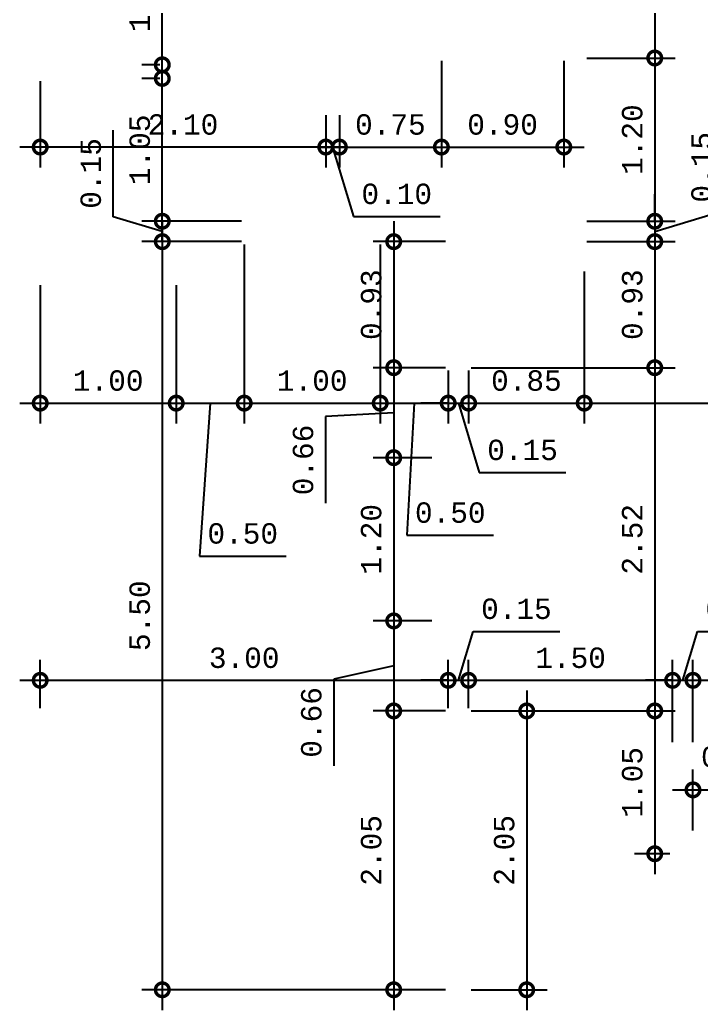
# Model space of a CAD drawing. Header units: inches. Extents: x -9 to 337, y -247 to 209.
# Drawn here: x 28.97 to 33.98, y 8.18 to 15.46 of the extents above; entities that cross this region are included whole.
import ezdxf

# ---------------------------------------------------------------- set-up
doc = ezdxf.new("R2010")
doc.units = ezdxf.units.IN
doc.header["$MEASUREMENT"] = 0
doc.header["$PDMODE"] = 34
doc.styles.add('MONOTXT4', font='monotxt4.shx')
doc.dimstyles.new('E100', dxfattribs={"dimtxt": 0.15, "dimasz": 0.2, "dimexe": 0.15, "dimexo": 0.02, "dimgap": 0.09, "dimtad": 1, "dimzin": 0, "dimdsep": 46, "dimtxsty": 'MONOTXT4', "dimblk": 'DOTSMALL', "dimcen": 0.01, "dimdle": 0.15, "dimclrd": 1, "dimclre": 1, "dimclrt": 2, "dimadec": 0, "dimazin": 0, "dimtfac": 1, "dimtofl": 0, "dimtmove": 1, "dimatfit": 1, "dimldrblk": 'OPEN90', "dimfxl": 1, "dimtolj": 1, "dimtzin": 0, "dimarcsym": 0})

# ---------------------------------------------------------------- blocks, each defined once
blk = doc.blocks.new('_DotSmall')
at = {"color": 0, "linetype": 'ByBlock', "const_width": 0.5}
blk.add_lwpolyline([(-0.0625, 0, 1), (0.0625, 0, 1)], format="xyb", close=True, dxfattribs=at)
blk = doc.blocks.new('*D101')
at = {"color": 1, "lineweight": -2, "transparency": 16777216}
for p, q in [((33.6379, 17.1246), (33.6379, 15.03)), ((33.139, 16.9746), (33.7879, 16.9746)), ((33.139, 15.18), (33.7879, 15.18))]:
    blk.add_line(p, q, dxfattribs=at)
at = {"layer": 'DEFPOINTS', "color": 0, "transparency": 16777216}
for p in [(33.119, 16.9746), (33.119, 15.18), (33.6379, 15.18)]:
    blk.add_point(p, dxfattribs=at)
at = {"color": 1, "lineweight": -2, "transparency": 16777216, "xscale": 0.2, "yscale": 0.2, "zscale": 0.2}
for p, rotation in [((33.6379, 16.9746), 90), ((33.6379, 15.18), 270)]:
    blk.add_blockref('_DotSmall', p, dxfattribs=dict(at, rotation=rotation))
at = {"color": 2, "transparency": 16777216, "insert": (33.4729, 16.0773), "char_height": 0.15, "attachment_point": 5, "rotation": 90, "style": 'MONOTXT4'}
blk.add_mtext('\\A1;1.79', dxfattribs=at)
blk = doc.blocks.new('_Open90')
at = {"color": 0, "linetype": 'ByBlock', "lineweight": -2}
for p, q in [((-0.5, 0.5), (0, 0)), ((0, 0), (-1, 0)), ((0, 0), (-0.5, -0.5))]:
    blk.add_line(p, q, dxfattribs=at)
blk = doc.blocks.new('*D102')
at = {"color": 1, "lineweight": -2, "transparency": 16777216}
for p, q in [((33.6379, 15.33), (33.6379, 13.83)), ((33.139, 15.18), (33.7879, 15.18)), ((33.139, 13.98), (33.7879, 13.98))]:
    blk.add_line(p, q, dxfattribs=at)
at = {"layer": 'DEFPOINTS', "color": 0, "transparency": 16777216}
for p in [(33.119, 15.18), (33.119, 13.98), (33.6379, 13.98)]:
    blk.add_point(p, dxfattribs=at)
at = {"color": 1, "lineweight": -2, "transparency": 16777216, "xscale": 0.2, "yscale": 0.2, "zscale": 0.2}
for p, rotation in [((33.6379, 15.18), 90), ((33.6379, 13.98), 270)]:
    blk.add_blockref('_DotSmall', p, dxfattribs=dict(at, rotation=rotation))
at = {"color": 2, "transparency": 16777216, "insert": (33.4729, 14.58), "char_height": 0.15, "attachment_point": 5, "rotation": 90, "style": 'MONOTXT4'}
blk.add_mtext('\\A1;1.20', dxfattribs=at)
blk = doc.blocks.new('*D103')
at = {"color": 1, "lineweight": -2, "transparency": 16777216}
for p, q in [((34.1479, 14.058), (34.1479, 14.6952)), ((33.6379, 13.98), (33.6379, 14.18)), ((33.6379, 13.905), (34.1479, 14.058)), ((33.139, 13.98), (33.7879, 13.98)), ((33.6379, 13.98), (33.6379, 13.83)), ((33.139, 13.83), (33.7879, 13.83)), ((33.6379, 13.83), (33.6379, 13.63))]:
    blk.add_line(p, q, dxfattribs=at)
at = {"layer": 'DEFPOINTS', "color": 0, "transparency": 16777216}
for p in [(33.119, 13.98), (33.119, 13.83), (33.6379, 13.83)]:
    blk.add_point(p, dxfattribs=at)
at = {"color": 1, "lineweight": -2, "transparency": 16777216, "xscale": 0.2, "yscale": 0.2, "zscale": 0.2}
for p, rotation in [((33.6379, 13.98), 270), ((33.6379, 13.83), 90)]:
    blk.add_blockref('_DotSmall', p, dxfattribs=dict(at, rotation=rotation))
at = {"color": 2, "transparency": 16777216, "insert": (33.9829, 14.3766), "char_height": 0.15, "attachment_point": 5, "rotation": 90, "style": 'MONOTXT4'}
blk.add_mtext('\\A1;0.15', dxfattribs=at)
blk = doc.blocks.new('*D104')
at = {"color": 1, "lineweight": -2, "transparency": 16777216}
for p, q in [((33.6379, 13.98), (33.6379, 12.7533)), ((33.139, 13.83), (33.7879, 13.83)), ((32.289, 12.9033), (33.7879, 12.9033))]:
    blk.add_line(p, q, dxfattribs=at)
at = {"layer": 'DEFPOINTS', "color": 0, "transparency": 16777216}
for p in [(33.119, 13.83), (32.269, 12.9033), (33.6379, 12.9033)]:
    blk.add_point(p, dxfattribs=at)
at = {"color": 1, "lineweight": -2, "transparency": 16777216, "xscale": 0.2, "yscale": 0.2, "zscale": 0.2}
for p, rotation in [((33.6379, 13.83), 90), ((33.6379, 12.9033), 270)]:
    blk.add_blockref('_DotSmall', p, dxfattribs=dict(at, rotation=rotation))
at = {"color": 2, "transparency": 16777216, "insert": (33.4729, 13.3667), "char_height": 0.15, "attachment_point": 5, "rotation": 90, "style": 'MONOTXT4'}
blk.add_mtext('\\A1;0.93', dxfattribs=at)
blk = doc.blocks.new('*D105')
at = {"color": 1, "lineweight": -2, "transparency": 16777216}
for p, q in [((33.6379, 13.0533), (33.6379, 10.23)), ((32.289, 12.9033), (33.7879, 12.9033)), ((32.289, 10.38), (33.7879, 10.38))]:
    blk.add_line(p, q, dxfattribs=at)
at = {"layer": 'DEFPOINTS', "color": 0, "transparency": 16777216}
for p in [(32.269, 12.9033), (32.269, 10.38), (33.6379, 10.38)]:
    blk.add_point(p, dxfattribs=at)
at = {"color": 1, "lineweight": -2, "transparency": 16777216, "xscale": 0.2, "yscale": 0.2, "zscale": 0.2}
for p, rotation in [((33.6379, 12.9033), 90), ((33.6379, 10.38), 270)]:
    blk.add_blockref('_DotSmall', p, dxfattribs=dict(at, rotation=rotation))
at = {"color": 2, "transparency": 16777216, "insert": (33.4729, 11.6417), "char_height": 0.15, "attachment_point": 5, "rotation": 90, "style": 'MONOTXT4'}
blk.add_mtext('\\A1;2.52', dxfattribs=at)
blk = doc.blocks.new('*D106')
at = {"color": 1, "lineweight": -2, "transparency": 16777216}
for p, q in [((33.6379, 10.53), (33.6379, 9.18)), ((32.289, 10.38), (33.7879, 10.38)), ((33.749, 9.33), (33.4879, 9.33))]:
    blk.add_line(p, q, dxfattribs=at)
at = {"layer": 'DEFPOINTS', "color": 0, "transparency": 16777216}
for p in [(32.269, 10.38), (33.6379, 9.33), (33.769, 9.33)]:
    blk.add_point(p, dxfattribs=at)
at = {"color": 1, "lineweight": -2, "transparency": 16777216, "xscale": 0.2, "yscale": 0.2, "zscale": 0.2}
for p, rotation in [((33.6379, 10.38), 90), ((33.6379, 9.33), 270)]:
    blk.add_blockref('_DotSmall', p, dxfattribs=dict(at, rotation=rotation))
at = {"color": 2, "transparency": 16777216, "insert": (33.4729, 9.855), "char_height": 0.15, "attachment_point": 5, "rotation": 90, "style": 'MONOTXT4'}
blk.add_mtext('\\A1;1.05', dxfattribs=at)
blk = doc.blocks.new('*D108')
at = {"color": 1, "lineweight": -2, "transparency": 16777216}
for p, q in [((29.6567, 14.013), (29.6567, 14.6502)), ((30.0167, 13.98), (30.0167, 14.18)), ((30.0167, 13.905), (29.6567, 14.013)), ((30.599, 13.98), (29.8667, 13.98)), ((30.0167, 13.98), (30.0167, 13.83)), ((30.599, 13.83), (29.8667, 13.83)), ((30.0167, 13.83), (30.0167, 13.63))]:
    blk.add_line(p, q, dxfattribs=at)
at = {"layer": 'DEFPOINTS', "color": 0, "transparency": 16777216}
for p in [(30.619, 13.98), (30.0167, 13.83), (30.619, 13.83)]:
    blk.add_point(p, dxfattribs=at)
at = {"color": 1, "lineweight": -2, "transparency": 16777216, "xscale": 0.2, "yscale": 0.2, "zscale": 0.2}
for p, rotation in [((30.0167, 13.98), 270), ((30.0167, 13.83), 90)]:
    blk.add_blockref('_DotSmall', p, dxfattribs=dict(at, rotation=rotation))
at = {"color": 2, "transparency": 16777216, "insert": (29.4917, 14.3316), "char_height": 0.15, "attachment_point": 5, "rotation": 90, "style": 'MONOTXT4'}
blk.add_mtext('\\A1;0.15', dxfattribs=at)
blk = doc.blocks.new('*D109')
at = {"color": 1, "lineweight": -2, "transparency": 16777216}
for p, q in [((30.0167, 13.98), (30.0167, 8.18)), ((30.599, 13.83), (29.8667, 13.83)), ((32.099, 8.33), (29.8667, 8.33))]:
    blk.add_line(p, q, dxfattribs=at)
at = {"layer": 'DEFPOINTS', "color": 0, "transparency": 16777216}
for p in [(30.619, 13.83), (30.0167, 8.33), (32.119, 8.33)]:
    blk.add_point(p, dxfattribs=at)
at = {"color": 1, "lineweight": -2, "transparency": 16777216, "xscale": 0.2, "yscale": 0.2, "zscale": 0.2}
for p, rotation in [((30.0167, 13.83), 90), ((30.0167, 8.33), 270)]:
    blk.add_blockref('_DotSmall', p, dxfattribs=dict(at, rotation=rotation))
at = {"color": 2, "transparency": 16777216, "insert": (29.8517, 11.08), "char_height": 0.15, "attachment_point": 5, "rotation": 90, "style": 'MONOTXT4'}
blk.add_mtext('\\A1;5.50', dxfattribs=at)
blk = doc.blocks.new('*D110')
at = {"color": 1, "lineweight": -2, "transparency": 16777216}
for p, q in [((31.7184, 13.98), (31.7184, 12.7533)), ((32.099, 13.83), (31.5684, 13.83)), ((32.099, 12.9033), (31.5684, 12.9033))]:
    blk.add_line(p, q, dxfattribs=at)
at = {"layer": 'DEFPOINTS', "color": 0, "transparency": 16777216}
for p in [(32.119, 13.83), (31.7184, 12.9033), (32.119, 12.9033)]:
    blk.add_point(p, dxfattribs=at)
at = {"color": 1, "lineweight": -2, "transparency": 16777216, "xscale": 0.2, "yscale": 0.2, "zscale": 0.2}
for p, rotation in [((31.7184, 13.83), 90), ((31.7184, 12.9033), 270)]:
    blk.add_blockref('_DotSmall', p, dxfattribs=dict(at, rotation=rotation))
at = {"color": 2, "transparency": 16777216, "insert": (31.5534, 13.3667), "char_height": 0.15, "attachment_point": 5, "rotation": 90, "style": 'MONOTXT4'}
blk.add_mtext('\\A1;0.93', dxfattribs=at)
blk = doc.blocks.new('*D111')
at = {"color": 1, "lineweight": -2, "transparency": 16777216}
for p, q in [((31.7184, 13.0533), (31.7184, 12.0917)), ((32.099, 12.9033), (31.5684, 12.9033)), ((31.7184, 12.5725), (31.2174, 12.5437)), ((31.2174, 12.5437), (31.2174, 11.9066)), ((31.999, 12.2417), (31.5684, 12.2417))]:
    blk.add_line(p, q, dxfattribs=at)
at = {"layer": 'DEFPOINTS', "color": 0, "transparency": 16777216}
for p in [(32.119, 12.9033), (31.7184, 12.2417), (32.019, 12.2417)]:
    blk.add_point(p, dxfattribs=at)
at = {"color": 1, "lineweight": -2, "transparency": 16777216, "xscale": 0.2, "yscale": 0.2, "zscale": 0.2}
for p, rotation in [((31.7184, 12.9033), 90), ((31.7184, 12.2417), 270)]:
    blk.add_blockref('_DotSmall', p, dxfattribs=dict(at, rotation=rotation))
at = {"color": 2, "transparency": 16777216, "insert": (31.0524, 12.2251), "char_height": 0.15, "attachment_point": 5, "rotation": 90, "style": 'MONOTXT4'}
blk.add_mtext('\\A1;0.66', dxfattribs=at)
blk = doc.blocks.new('*D112')
at = {"color": 1, "lineweight": -2, "transparency": 16777216}
for p, q in [((31.7184, 12.3917), (31.7184, 10.8917)), ((31.999, 12.2417), (31.5684, 12.2417)), ((31.999, 11.0417), (31.5684, 11.0417))]:
    blk.add_line(p, q, dxfattribs=at)
at = {"layer": 'DEFPOINTS', "color": 0, "transparency": 16777216}
for p in [(32.019, 12.2417), (31.7184, 11.0417), (32.019, 11.0417)]:
    blk.add_point(p, dxfattribs=at)
at = {"color": 1, "lineweight": -2, "transparency": 16777216, "xscale": 0.2, "yscale": 0.2, "zscale": 0.2}
for p, rotation in [((31.7184, 12.2417), 90), ((31.7184, 11.0417), 270)]:
    blk.add_blockref('_DotSmall', p, dxfattribs=dict(at, rotation=rotation))
at = {"color": 2, "transparency": 16777216, "insert": (31.5534, 11.6417), "char_height": 0.15, "attachment_point": 5, "rotation": 90, "style": 'MONOTXT4'}
blk.add_mtext('\\A1;1.20', dxfattribs=at)
blk = doc.blocks.new('*D113')
at = {"color": 1, "lineweight": -2, "transparency": 16777216}
for p, q in [((31.7184, 11.1917), (31.7184, 10.23)), ((31.999, 11.0417), (31.5684, 11.0417)), ((31.7184, 10.7108), (31.2782, 10.6145)), ((31.2782, 10.6145), (31.2782, 9.9773)), ((32.099, 10.38), (31.5684, 10.38))]:
    blk.add_line(p, q, dxfattribs=at)
at = {"layer": 'DEFPOINTS', "color": 0, "transparency": 16777216}
for p in [(32.019, 11.0417), (31.7184, 10.38), (32.119, 10.38)]:
    blk.add_point(p, dxfattribs=at)
at = {"color": 1, "lineweight": -2, "transparency": 16777216, "xscale": 0.2, "yscale": 0.2, "zscale": 0.2}
for p, rotation in [((31.7184, 11.0417), 90), ((31.7184, 10.38), 270)]:
    blk.add_blockref('_DotSmall', p, dxfattribs=dict(at, rotation=rotation))
at = {"color": 2, "transparency": 16777216, "insert": (31.1132, 10.2959), "char_height": 0.15, "attachment_point": 5, "rotation": 90, "style": 'MONOTXT4'}
blk.add_mtext('\\A1;0.66', dxfattribs=at)
blk = doc.blocks.new('*D114')
at = {"color": 1, "lineweight": -2, "transparency": 16777216}
for p, q in [((31.7184, 10.53), (31.7184, 8.18)), ((32.099, 10.38), (31.5684, 10.38)), ((32.099, 8.33), (31.5684, 8.33))]:
    blk.add_line(p, q, dxfattribs=at)
at = {"layer": 'DEFPOINTS', "color": 0, "transparency": 16777216}
for p in [(32.119, 10.38), (31.7184, 8.33), (32.119, 8.33)]:
    blk.add_point(p, dxfattribs=at)
at = {"color": 1, "lineweight": -2, "transparency": 16777216, "xscale": 0.2, "yscale": 0.2, "zscale": 0.2}
for p, rotation in [((31.7184, 10.38), 90), ((31.7184, 8.33), 270)]:
    blk.add_blockref('_DotSmall', p, dxfattribs=dict(at, rotation=rotation))
at = {"color": 2, "transparency": 16777216, "insert": (31.5534, 9.355), "char_height": 0.15, "attachment_point": 5, "rotation": 90, "style": 'MONOTXT4'}
blk.add_mtext('\\A1;2.05', dxfattribs=at)
blk = doc.blocks.new('*D121')
at = {"color": 1, "lineweight": -2, "transparency": 16777216}
for p, q in [((32.069, 15.16), (32.069, 14.3753)), ((31.319, 14.76), (31.319, 14.3753)), ((31.169, 14.5253), (32.219, 14.5253))]:
    blk.add_line(p, q, dxfattribs=at)
at = {"layer": 'DEFPOINTS', "color": 0, "transparency": 16777216}
for p in [(32.069, 15.18), (31.319, 14.78), (32.069, 14.5253)]:
    blk.add_point(p, dxfattribs=at)
at = {"color": 1, "lineweight": -2, "transparency": 16777216, "xscale": 0.2, "yscale": 0.2, "zscale": 0.2, "rotation": 180}
blk.add_blockref('_DotSmall', (31.319, 14.5253), dxfattribs=at)
at = {"color": 1, "lineweight": -2, "transparency": 16777216, "xscale": 0.2, "yscale": 0.2, "zscale": 0.2}
blk.add_blockref('_DotSmall', (32.069, 14.5253), dxfattribs=at)
at = {"color": 2, "transparency": 16777216, "insert": (31.694, 14.6903), "char_height": 0.15, "attachment_point": 5, "style": 'MONOTXT4'}
blk.add_mtext('\\A1;0.75', dxfattribs=at)
blk = doc.blocks.new('*D122')
at = {"color": 1, "lineweight": -2, "transparency": 16777216}
for p, q in [((32.069, 15.16), (32.069, 14.3753)), ((32.969, 15.16), (32.969, 14.3753)), ((31.919, 14.5253), (33.119, 14.5253))]:
    blk.add_line(p, q, dxfattribs=at)
at = {"layer": 'DEFPOINTS', "color": 0, "transparency": 16777216}
for p in [(32.069, 15.18), (32.969, 15.18), (32.969, 14.5253)]:
    blk.add_point(p, dxfattribs=at)
at = {"color": 1, "lineweight": -2, "transparency": 16777216, "xscale": 0.2, "yscale": 0.2, "zscale": 0.2, "rotation": 180}
blk.add_blockref('_DotSmall', (32.069, 14.5253), dxfattribs=at)
at = {"color": 1, "lineweight": -2, "transparency": 16777216, "xscale": 0.2, "yscale": 0.2, "zscale": 0.2}
blk.add_blockref('_DotSmall', (32.969, 14.5253), dxfattribs=at)
at = {"color": 2, "transparency": 16777216, "insert": (32.519, 14.6903), "char_height": 0.15, "attachment_point": 5, "style": 'MONOTXT4'}
blk.add_mtext('\\A1;0.90', dxfattribs=at)
blk = doc.blocks.new('*D124')
at = {"color": 1, "lineweight": -2, "transparency": 16777216}
for p, q in [((29.119, 13.51), (29.119, 12.4929)), ((30.119, 13.51), (30.119, 12.4929)), ((28.969, 12.6429), (30.269, 12.6429))]:
    blk.add_line(p, q, dxfattribs=at)
at = {"layer": 'DEFPOINTS', "color": 0, "transparency": 16777216}
for p in [(29.119, 13.53), (30.119, 13.53), (30.119, 12.6429)]:
    blk.add_point(p, dxfattribs=at)
at = {"color": 1, "lineweight": -2, "transparency": 16777216, "xscale": 0.2, "yscale": 0.2, "zscale": 0.2, "rotation": 180}
blk.add_blockref('_DotSmall', (29.119, 12.6429), dxfattribs=at)
at = {"color": 1, "lineweight": -2, "transparency": 16777216, "xscale": 0.2, "yscale": 0.2, "zscale": 0.2}
blk.add_blockref('_DotSmall', (30.119, 12.6429), dxfattribs=at)
at = {"color": 2, "transparency": 16777216, "insert": (29.619, 12.8079), "char_height": 0.15, "attachment_point": 5, "style": 'MONOTXT4'}
blk.add_mtext('\\A1;1.00', dxfattribs=at)
blk = doc.blocks.new('*D125')
at = {"color": 1, "lineweight": -2, "transparency": 16777216}
for p, q in [((30.619, 13.81), (30.619, 12.4929)), ((30.119, 13.51), (30.119, 12.4929)), ((29.969, 12.6429), (30.769, 12.6429)), ((30.369, 12.6429), (30.2897, 11.5189)), ((30.2897, 11.5189), (30.9268, 11.5189))]:
    blk.add_line(p, q, dxfattribs=at)
at = {"layer": 'DEFPOINTS', "color": 0, "transparency": 16777216}
for p in [(30.619, 13.83), (30.119, 13.53), (30.619, 12.6429)]:
    blk.add_point(p, dxfattribs=at)
at = {"color": 1, "lineweight": -2, "transparency": 16777216, "xscale": 0.2, "yscale": 0.2, "zscale": 0.2, "rotation": 180}
blk.add_blockref('_DotSmall', (30.119, 12.6429), dxfattribs=at)
at = {"color": 1, "lineweight": -2, "transparency": 16777216, "xscale": 0.2, "yscale": 0.2, "zscale": 0.2}
blk.add_blockref('_DotSmall', (30.619, 12.6429), dxfattribs=at)
at = {"color": 2, "transparency": 16777216, "insert": (30.6082, 11.6839), "char_height": 0.15, "attachment_point": 5, "style": 'MONOTXT4'}
blk.add_mtext('\\A1;0.50', dxfattribs=at)
blk = doc.blocks.new('*D126')
at = {"color": 1, "lineweight": -2, "transparency": 16777216}
for p, q in [((30.619, 13.81), (30.619, 12.4929)), ((31.619, 13.81), (31.619, 12.4929)), ((30.469, 12.6429), (31.769, 12.6429))]:
    blk.add_line(p, q, dxfattribs=at)
at = {"layer": 'DEFPOINTS', "color": 0, "transparency": 16777216}
for p in [(30.619, 13.83), (31.619, 13.83), (31.619, 12.6429)]:
    blk.add_point(p, dxfattribs=at)
at = {"color": 1, "lineweight": -2, "transparency": 16777216, "xscale": 0.2, "yscale": 0.2, "zscale": 0.2, "rotation": 180}
blk.add_blockref('_DotSmall', (30.619, 12.6429), dxfattribs=at)
at = {"color": 1, "lineweight": -2, "transparency": 16777216, "xscale": 0.2, "yscale": 0.2, "zscale": 0.2}
blk.add_blockref('_DotSmall', (31.619, 12.6429), dxfattribs=at)
at = {"color": 2, "transparency": 16777216, "insert": (31.119, 12.8079), "char_height": 0.15, "attachment_point": 5, "style": 'MONOTXT4'}
blk.add_mtext('\\A1;1.00', dxfattribs=at)
blk = doc.blocks.new('*D127')
at = {"color": 1, "lineweight": -2, "transparency": 16777216}
for p, q in [((31.619, 13.81), (31.619, 12.4929)), ((32.119, 12.8833), (32.119, 12.4929)), ((31.469, 12.6429), (32.269, 12.6429)), ((31.869, 12.6429), (31.8158, 11.6721)), ((31.8158, 11.6721), (32.4529, 11.6721))]:
    blk.add_line(p, q, dxfattribs=at)
at = {"layer": 'DEFPOINTS', "color": 0, "transparency": 16777216}
for p in [(31.619, 13.83), (32.119, 12.9033), (32.119, 12.6429)]:
    blk.add_point(p, dxfattribs=at)
at = {"color": 1, "lineweight": -2, "transparency": 16777216, "xscale": 0.2, "yscale": 0.2, "zscale": 0.2, "rotation": 180}
blk.add_blockref('_DotSmall', (31.619, 12.6429), dxfattribs=at)
at = {"color": 1, "lineweight": -2, "transparency": 16777216, "xscale": 0.2, "yscale": 0.2, "zscale": 0.2}
blk.add_blockref('_DotSmall', (32.119, 12.6429), dxfattribs=at)
at = {"color": 2, "transparency": 16777216, "insert": (32.1344, 11.8371), "char_height": 0.15, "attachment_point": 5, "style": 'MONOTXT4'}
blk.add_mtext('\\A1;0.50', dxfattribs=at)
blk = doc.blocks.new('*D128')
at = {"color": 1, "lineweight": -2, "transparency": 16777216}
for p, q in [((32.119, 12.8833), (32.119, 12.4929)), ((32.269, 12.8833), (32.269, 12.4929)), ((32.119, 12.6429), (31.919, 12.6429)), ((32.119, 12.6429), (32.269, 12.6429)), ((32.194, 12.6429), (32.347, 12.1329)), ((32.269, 12.6429), (32.469, 12.6429)), ((32.347, 12.1329), (32.9842, 12.1329))]:
    blk.add_line(p, q, dxfattribs=at)
at = {"layer": 'DEFPOINTS', "color": 0, "transparency": 16777216}
for p in [(32.119, 12.9033), (32.269, 12.9033), (32.269, 12.6429)]:
    blk.add_point(p, dxfattribs=at)
at = {"color": 1, "lineweight": -2, "transparency": 16777216, "xscale": 0.2, "yscale": 0.2, "zscale": 0.2}
blk.add_blockref('_DotSmall', (32.119, 12.6429), dxfattribs=at)
at = {"color": 1, "lineweight": -2, "transparency": 16777216, "xscale": 0.2, "yscale": 0.2, "zscale": 0.2, "rotation": 180}
blk.add_blockref('_DotSmall', (32.269, 12.6429), dxfattribs=at)
at = {"color": 2, "transparency": 16777216, "insert": (32.6656, 12.2979), "char_height": 0.15, "attachment_point": 5, "style": 'MONOTXT4'}
blk.add_mtext('\\A1;0.15', dxfattribs=at)
blk = doc.blocks.new('*D129')
at = {"color": 1, "lineweight": -2, "transparency": 16777216}
for p, q in [((33.119, 13.61), (33.119, 12.4929)), ((32.269, 12.8833), (32.269, 12.4929)), ((32.119, 12.6429), (33.269, 12.6429))]:
    blk.add_line(p, q, dxfattribs=at)
at = {"layer": 'DEFPOINTS', "color": 0, "transparency": 16777216}
for p in [(33.119, 13.63), (32.269, 12.9033), (33.119, 12.6429)]:
    blk.add_point(p, dxfattribs=at)
at = {"color": 1, "lineweight": -2, "transparency": 16777216, "xscale": 0.2, "yscale": 0.2, "zscale": 0.2, "rotation": 180}
blk.add_blockref('_DotSmall', (32.269, 12.6429), dxfattribs=at)
at = {"color": 1, "lineweight": -2, "transparency": 16777216, "xscale": 0.2, "yscale": 0.2, "zscale": 0.2}
blk.add_blockref('_DotSmall', (33.119, 12.6429), dxfattribs=at)
at = {"color": 2, "transparency": 16777216, "insert": (32.694, 12.8079), "char_height": 0.15, "attachment_point": 5, "style": 'MONOTXT4'}
blk.add_mtext('\\A1;0.85', dxfattribs=at)
blk = doc.blocks.new('*D130')
at = {"color": 1, "lineweight": -2, "transparency": 16777216}
for p, q in [((33.119, 13.61), (33.119, 12.4929)), ((36.819, 12.9083), (36.819, 12.4929)), ((32.969, 12.6429), (36.969, 12.6429))]:
    blk.add_line(p, q, dxfattribs=at)
at = {"layer": 'DEFPOINTS', "color": 0, "transparency": 16777216}
for p in [(33.119, 13.63), (36.819, 12.9283), (36.819, 12.6429)]:
    blk.add_point(p, dxfattribs=at)
at = {"color": 1, "lineweight": -2, "transparency": 16777216, "xscale": 0.2, "yscale": 0.2, "zscale": 0.2, "rotation": 180}
blk.add_blockref('_DotSmall', (33.119, 12.6429), dxfattribs=at)
at = {"color": 1, "lineweight": -2, "transparency": 16777216, "xscale": 0.2, "yscale": 0.2, "zscale": 0.2}
blk.add_blockref('_DotSmall', (36.819, 12.6429), dxfattribs=at)
at = {"color": 2, "transparency": 16777216, "insert": (34.969, 12.8079), "char_height": 0.15, "attachment_point": 5, "style": 'MONOTXT4'}
blk.add_mtext('\\A1;3.70', dxfattribs=at)
blk = doc.blocks.new('*D131')
at = {"color": 1, "lineweight": -2, "transparency": 16777216}
for p, q in [((29.119, 10.4), (29.119, 10.755)), ((32.119, 10.4), (32.119, 10.755)), ((28.969, 10.605), (32.269, 10.605))]:
    blk.add_line(p, q, dxfattribs=at)
at = {"layer": 'DEFPOINTS', "color": 0, "transparency": 16777216}
for p in [(32.119, 10.605), (29.119, 10.38), (32.119, 10.38)]:
    blk.add_point(p, dxfattribs=at)
at = {"color": 1, "lineweight": -2, "transparency": 16777216, "xscale": 0.2, "yscale": 0.2, "zscale": 0.2, "rotation": 180}
blk.add_blockref('_DotSmall', (29.119, 10.605), dxfattribs=at)
at = {"color": 1, "lineweight": -2, "transparency": 16777216, "xscale": 0.2, "yscale": 0.2, "zscale": 0.2}
blk.add_blockref('_DotSmall', (32.119, 10.605), dxfattribs=at)
at = {"color": 2, "transparency": 16777216, "insert": (30.619, 10.77), "char_height": 0.15, "attachment_point": 5, "style": 'MONOTXT4'}
blk.add_mtext('\\A1;3.00', dxfattribs=at)
blk = doc.blocks.new('*D132')
at = {"color": 1, "lineweight": -2, "transparency": 16777216}
for p, q in [((32.194, 10.605), (32.302, 10.965)), ((32.302, 10.965), (32.9392, 10.965)), ((32.119, 10.4), (32.119, 10.755)), ((32.269, 10.4), (32.269, 10.755)), ((32.119, 10.605), (31.919, 10.605)), ((32.119, 10.605), (32.269, 10.605)), ((32.269, 10.605), (32.469, 10.605))]:
    blk.add_line(p, q, dxfattribs=at)
at = {"layer": 'DEFPOINTS', "color": 0, "transparency": 16777216}
for p in [(32.269, 10.605), (32.119, 10.38), (32.269, 10.38)]:
    blk.add_point(p, dxfattribs=at)
at = {"color": 1, "lineweight": -2, "transparency": 16777216, "xscale": 0.2, "yscale": 0.2, "zscale": 0.2}
blk.add_blockref('_DotSmall', (32.119, 10.605), dxfattribs=at)
at = {"color": 1, "lineweight": -2, "transparency": 16777216, "xscale": 0.2, "yscale": 0.2, "zscale": 0.2, "rotation": 180}
blk.add_blockref('_DotSmall', (32.269, 10.605), dxfattribs=at)
at = {"color": 2, "transparency": 16777216, "insert": (32.6206, 11.13), "char_height": 0.15, "attachment_point": 5, "style": 'MONOTXT4'}
blk.add_mtext('\\A1;0.15', dxfattribs=at)
blk = doc.blocks.new('*D133')
at = {"color": 1, "lineweight": -2, "transparency": 16777216}
for p, q in [((32.269, 10.4), (32.269, 10.755)), ((33.769, 10.15), (33.769, 10.755)), ((32.119, 10.605), (33.919, 10.605))]:
    blk.add_line(p, q, dxfattribs=at)
at = {"layer": 'DEFPOINTS', "color": 0, "transparency": 16777216}
for p in [(33.769, 10.605), (32.269, 10.38), (33.769, 10.13)]:
    blk.add_point(p, dxfattribs=at)
at = {"color": 1, "lineweight": -2, "transparency": 16777216, "xscale": 0.2, "yscale": 0.2, "zscale": 0.2, "rotation": 180}
blk.add_blockref('_DotSmall', (32.269, 10.605), dxfattribs=at)
at = {"color": 1, "lineweight": -2, "transparency": 16777216, "xscale": 0.2, "yscale": 0.2, "zscale": 0.2}
blk.add_blockref('_DotSmall', (33.769, 10.605), dxfattribs=at)
at = {"color": 2, "transparency": 16777216, "insert": (33.019, 10.77), "char_height": 0.15, "attachment_point": 5, "style": 'MONOTXT4'}
blk.add_mtext('\\A1;1.50', dxfattribs=at)
blk = doc.blocks.new('*D134')
at = {"color": 1, "lineweight": -2, "transparency": 16777216}
for p, q in [((33.844, 10.605), (33.952, 10.965)), ((33.952, 10.965), (34.5892, 10.965)), ((33.769, 10.15), (33.769, 10.755)), ((33.919, 10.15), (33.919, 10.755)), ((33.769, 10.605), (33.569, 10.605)), ((33.769, 10.605), (33.919, 10.605)), ((33.919, 10.605), (34.119, 10.605))]:
    blk.add_line(p, q, dxfattribs=at)
at = {"layer": 'DEFPOINTS', "color": 0, "transparency": 16777216}
for p in [(33.919, 10.605), (33.769, 10.13), (33.919, 10.13)]:
    blk.add_point(p, dxfattribs=at)
at = {"color": 1, "lineweight": -2, "transparency": 16777216, "xscale": 0.2, "yscale": 0.2, "zscale": 0.2}
blk.add_blockref('_DotSmall', (33.769, 10.605), dxfattribs=at)
at = {"color": 1, "lineweight": -2, "transparency": 16777216, "xscale": 0.2, "yscale": 0.2, "zscale": 0.2, "rotation": 180}
blk.add_blockref('_DotSmall', (33.919, 10.605), dxfattribs=at)
at = {"color": 2, "transparency": 16777216, "insert": (34.2706, 11.13), "char_height": 0.15, "attachment_point": 5, "style": 'MONOTXT4'}
blk.add_mtext('\\A1;0.15', dxfattribs=at)
blk = doc.blocks.new('*D135')
at = {"color": 1, "lineweight": -2, "transparency": 16777216}
for p, q in [((33.919, 10.15), (33.919, 10.755)), ((36.819, 10.4), (36.819, 10.755)), ((33.769, 10.605), (36.969, 10.605))]:
    blk.add_line(p, q, dxfattribs=at)
at = {"layer": 'DEFPOINTS', "color": 0, "transparency": 16777216}
for p in [(36.819, 10.605), (36.819, 10.38), (33.919, 10.13)]:
    blk.add_point(p, dxfattribs=at)
at = {"color": 1, "lineweight": -2, "transparency": 16777216, "xscale": 0.2, "yscale": 0.2, "zscale": 0.2, "rotation": 180}
blk.add_blockref('_DotSmall', (33.919, 10.605), dxfattribs=at)
at = {"color": 1, "lineweight": -2, "transparency": 16777216, "xscale": 0.2, "yscale": 0.2, "zscale": 0.2}
blk.add_blockref('_DotSmall', (36.819, 10.605), dxfattribs=at)
at = {"color": 2, "transparency": 16777216, "insert": (35.369, 10.77), "char_height": 0.15, "attachment_point": 5, "style": 'MONOTXT4'}
blk.add_mtext('\\A1;2.90', dxfattribs=at)
blk = doc.blocks.new('*D136')
at = {"color": 1, "lineweight": -2, "transparency": 16777216}
for p, q in [((33.919, 9.5), (33.919, 9.9495)), ((34.569, 9.5), (34.569, 9.9495)), ((33.769, 9.7995), (34.719, 9.7995))]:
    blk.add_line(p, q, dxfattribs=at)
at = {"layer": 'DEFPOINTS', "color": 0, "transparency": 16777216}
for p in [(34.569, 9.7995), (33.919, 9.48), (34.569, 9.48)]:
    blk.add_point(p, dxfattribs=at)
at = {"color": 1, "lineweight": -2, "transparency": 16777216, "xscale": 0.2, "yscale": 0.2, "zscale": 0.2, "rotation": 180}
blk.add_blockref('_DotSmall', (33.919, 9.7995), dxfattribs=at)
at = {"color": 1, "lineweight": -2, "transparency": 16777216, "xscale": 0.2, "yscale": 0.2, "zscale": 0.2}
blk.add_blockref('_DotSmall', (34.569, 9.7995), dxfattribs=at)
at = {"color": 2, "transparency": 16777216, "insert": (34.2375, 10.042), "char_height": 0.15, "attachment_point": 5, "style": 'MONOTXT4'}
blk.add_mtext('\\A1;0.65', dxfattribs=at)
blk = doc.blocks.new('*D143')
at = {"color": 1, "lineweight": -2, "transparency": 16777216}
for p, q in [((32.6962, 10.53), (32.6962, 8.18)), ((32.289, 10.38), (32.8462, 10.38)), ((32.289, 8.33), (32.8462, 8.33))]:
    blk.add_line(p, q, dxfattribs=at)
at = {"layer": 'DEFPOINTS', "color": 0, "transparency": 16777216}
for p in [(32.269, 10.38), (32.269, 8.33), (32.6962, 8.33)]:
    blk.add_point(p, dxfattribs=at)
at = {"color": 1, "lineweight": -2, "transparency": 16777216, "xscale": 0.2, "yscale": 0.2, "zscale": 0.2}
for p, rotation in [((32.6962, 10.38), 90), ((32.6962, 8.33), 270)]:
    blk.add_blockref('_DotSmall', p, dxfattribs=dict(at, rotation=rotation))
at = {"color": 2, "transparency": 16777216, "insert": (32.5312, 9.355), "char_height": 0.15, "attachment_point": 5, "rotation": 90, "style": 'MONOTXT4'}
blk.add_mtext('\\A1;2.05', dxfattribs=at)
blk = doc.blocks.new('*D230')
at = {"color": 1, "lineweight": -2, "transparency": 16777216}
for p, q in [((30.0167, 13.83), (30.0167, 15.18)), ((29.999, 15.03), (29.8667, 15.03)), ((30.599, 13.98), (29.8667, 13.98))]:
    blk.add_line(p, q, dxfattribs=at)
at = {"layer": 'DEFPOINTS', "color": 0, "transparency": 16777216}
for p in [(30.0167, 15.03), (30.019, 15.03), (30.619, 13.98)]:
    blk.add_point(p, dxfattribs=at)
at = {"color": 1, "lineweight": -2, "transparency": 16777216, "xscale": 0.2, "yscale": 0.2, "zscale": 0.2}
for p, rotation in [((30.0167, 15.03), 90), ((30.0167, 13.98), 270)]:
    blk.add_blockref('_DotSmall', p, dxfattribs=dict(at, rotation=rotation))
at = {"color": 2, "transparency": 16777216, "insert": (29.8517, 14.505), "char_height": 0.15, "attachment_point": 5, "rotation": 90, "style": 'MONOTXT4'}
blk.add_mtext('\\A1;1.05', dxfattribs=at)
blk = doc.blocks.new('*D231')
at = {"color": 1, "lineweight": -2, "transparency": 16777216}
for p, q in [((30.0167, 14.98), (30.0167, 16.28)), ((30.2865, 16.13), (29.8667, 16.13)), ((29.999, 15.13), (29.8667, 15.13))]:
    blk.add_line(p, q, dxfattribs=at)
at = {"layer": 'DEFPOINTS', "color": 0, "transparency": 16777216}
for p in [(30.0167, 16.13), (30.3065, 16.13), (30.019, 15.13)]:
    blk.add_point(p, dxfattribs=at)
at = {"color": 1, "lineweight": -2, "transparency": 16777216, "xscale": 0.2, "yscale": 0.2, "zscale": 0.2}
for p, rotation in [((30.0167, 16.13), 90), ((30.0167, 15.13), 270)]:
    blk.add_blockref('_DotSmall', p, dxfattribs=dict(at, rotation=rotation))
at = {"color": 2, "transparency": 16777216, "insert": (29.8517, 15.63), "char_height": 0.15, "attachment_point": 5, "rotation": 90, "style": 'MONOTXT4'}
blk.add_mtext('\\A1;1.00', dxfattribs=at)
blk = doc.blocks.new('*D232')
at = {"color": 1, "lineweight": -2, "transparency": 16777216}
for p, q in [((31.219, 14.76), (31.219, 14.3753)), ((31.319, 14.76), (31.319, 14.3753)), ((31.219, 14.5253), (31.019, 14.5253)), ((31.319, 14.5253), (31.219, 14.5253)), ((31.269, 14.5253), (31.422, 14.0153)), ((31.319, 14.5253), (31.519, 14.5253)), ((31.422, 14.0153), (32.0592, 14.0153))]:
    blk.add_line(p, q, dxfattribs=at)
at = {"layer": 'DEFPOINTS', "color": 0, "transparency": 16777216}
for p in [(31.219, 14.78), (31.319, 14.78), (31.219, 14.5253)]:
    blk.add_point(p, dxfattribs=at)
at = {"color": 1, "lineweight": -2, "transparency": 16777216, "xscale": 0.2, "yscale": 0.2, "zscale": 0.2}
blk.add_blockref('_DotSmall', (31.219, 14.5253), dxfattribs=at)
at = {"color": 1, "lineweight": -2, "transparency": 16777216, "xscale": 0.2, "yscale": 0.2, "zscale": 0.2, "rotation": 180}
blk.add_blockref('_DotSmall', (31.319, 14.5253), dxfattribs=at)
at = {"color": 2, "transparency": 16777216, "insert": (31.7406, 14.1803), "char_height": 0.15, "attachment_point": 5, "style": 'MONOTXT4'}
blk.add_mtext('\\A1;0.10', dxfattribs=at)
blk = doc.blocks.new('*D233')
at = {"color": 1, "lineweight": -2, "transparency": 16777216}
for p, q in [((29.119, 15.01), (29.119, 14.3753)), ((31.219, 14.76), (31.219, 14.3753)), ((31.369, 14.5253), (28.969, 14.5253))]:
    blk.add_line(p, q, dxfattribs=at)
at = {"layer": 'DEFPOINTS', "color": 0, "transparency": 16777216}
for p in [(29.119, 15.03), (31.219, 14.78), (29.119, 14.5253)]:
    blk.add_point(p, dxfattribs=at)
at = {"color": 1, "lineweight": -2, "transparency": 16777216, "xscale": 0.2, "yscale": 0.2, "zscale": 0.2, "rotation": 180}
blk.add_blockref('_DotSmall', (29.119, 14.5253), dxfattribs=at)
at = {"color": 1, "lineweight": -2, "transparency": 16777216, "xscale": 0.2, "yscale": 0.2, "zscale": 0.2}
blk.add_blockref('_DotSmall', (31.219, 14.5253), dxfattribs=at)
at = {"color": 2, "transparency": 16777216, "insert": (30.169, 14.6903), "char_height": 0.15, "attachment_point": 5, "style": 'MONOTXT4'}
blk.add_mtext('\\A1;2.10', dxfattribs=at)

msp = doc.modelspace()

# ---------------------------------------------------------------- dimensions: what is measured, and where the dimension line sits
for base, p1, p2, picture, middle in [((33.6379, 15.18), (33.119, 16.9746), (33.119, 15.18), '*D101', (33.4729, 16.0773)), ((30.0167, 16.13), (30.019, 15.13), (30.3065, 16.13), '*D231', (29.8517, 15.63)), ((33.6379, 13.98), (33.119, 15.18), (33.119, 13.98), '*D102', (33.4729, 14.58)), ((30.0167, 15.03), (30.619, 13.98), (30.019, 15.03), '*D230', (29.8517, 14.505)), ((30.0167, 13.83), (30.619, 13.98), (30.619, 13.83), '*D108', (29.4917, 14.103)), ((33.6379, 13.83), (33.119, 13.98), (33.119, 13.83), '*D103', (33.9829, 14.148)), ((30.0167, 8.33), (30.619, 13.83), (32.119, 8.33), '*D109', (29.8517, 11.08)), ((31.7184, 12.9033), (32.119, 13.83), (32.119, 12.9033), '*D110', (31.5534, 13.3667)), ((33.6379, 12.9033), (33.119, 13.83), (32.269, 12.9033), '*D104', (33.4729, 13.3667)), ((33.6379, 10.38), (32.269, 12.9033), (32.269, 10.38), '*D105', (33.4729, 11.6417)), ((31.7184, 11.0417), (32.019, 12.2417), (32.019, 11.0417), '*D112', (31.5534, 11.6417)), ((31.7184, 8.33), (32.119, 10.38), (32.119, 8.33), '*D114', (31.5534, 9.355)), ((33.6379, 9.33), (32.269, 10.38), (33.769, 9.33), '*D106', (33.4729, 9.855)), ((32.6962, 8.33), (32.269, 10.38), (32.269, 8.33), '*D143', (32.5312, 9.355))]:
    dim = msp.add_linear_dim(base=base, p1=p1, p2=p2, angle=90, dimstyle='E100')
    dim.commit()
    dim.dimension.update_dxf_attribs({"geometry": picture, "text_midpoint": middle})
for base, p1, p2, picture, middle in [((32.069, 14.5253), (31.319, 14.78), (32.069, 15.18), '*D121', (31.694, 14.6903)), ((32.969, 14.5253), (32.069, 15.18), (32.969, 15.18), '*D122', (32.519, 14.6903)), ((29.119, 14.5253), (31.219, 14.78), (29.119, 15.03), '*D233', (30.169, 14.6903)), ((31.219, 14.5253), (31.319, 14.78), (31.219, 14.78), '*D232', (31.512, 14.1803)), ((31.619, 12.6429), (30.619, 13.83), (31.619, 13.83), '*D126', (31.119, 12.8079)), ((33.119, 12.6429), (32.269, 12.9033), (33.119, 13.63), '*D129', (32.694, 12.8079)), ((36.819, 12.6429), (33.119, 13.63), (36.819, 12.9283), '*D130', (34.969, 12.8079)), ((30.119, 12.6429), (29.119, 13.53), (30.119, 13.53), '*D124', (29.619, 12.8079)), ((32.269, 12.6429), (32.119, 12.9033), (32.269, 12.9033), '*D128', (32.437, 12.2979)), ((32.269, 10.605), (32.119, 10.38), (32.269, 10.38), '*D132', (32.392, 11.13)), ((33.919, 10.605), (33.769, 10.13), (33.919, 10.13), '*D134', (34.042, 11.13)), ((32.119, 10.605), (29.119, 10.38), (32.119, 10.38), '*D131', (30.619, 10.77)), ((33.769, 10.605), (32.269, 10.38), (33.769, 10.13), '*D133', (33.019, 10.77)), ((36.819, 10.605), (33.919, 10.13), (36.819, 10.38), '*D135', (35.369, 10.77))]:
    dim = msp.add_linear_dim(base=base, p1=p1, p2=p2, dimstyle='E100')
    dim.commit()
    dim.dimension.update_dxf_attribs({"geometry": picture, "text_midpoint": middle})
for base, p1, p2, picture, middle in [((30.619, 12.6429), (30.119, 13.53), (30.619, 13.83), '*D125', (30.3797, 11.5189)), ((32.119, 12.6429), (31.619, 13.83), (32.119, 12.9033), '*D127', (31.9058, 11.6721)), ((34.569, 9.7995), (33.919, 9.48), (34.569, 9.48), '*D136', (34.2375, 9.877))]:
    dim = msp.add_linear_dim(base=base, p1=p1, p2=p2, dimstyle='E100')
    dim.commit()
    dim.dimension.update_dxf_attribs({"geometry": picture, "text_midpoint": middle, "dimtype": 160})
for base, p1, p2, picture, middle in [((31.7184, 12.2417), (32.119, 12.9033), (32.019, 12.2417), '*D111', (31.2174, 12.4537)), ((31.7184, 10.38), (32.019, 11.0417), (32.119, 10.38), '*D113', (31.2782, 10.5245))]:
    dim = msp.add_linear_dim(base=base, p1=p1, p2=p2, angle=90, dimstyle='E100')
    dim.commit()
    dim.dimension.update_dxf_attribs({"geometry": picture, "text_midpoint": middle, "dimtype": 160})

doc.saveas('drawing.dxf')
